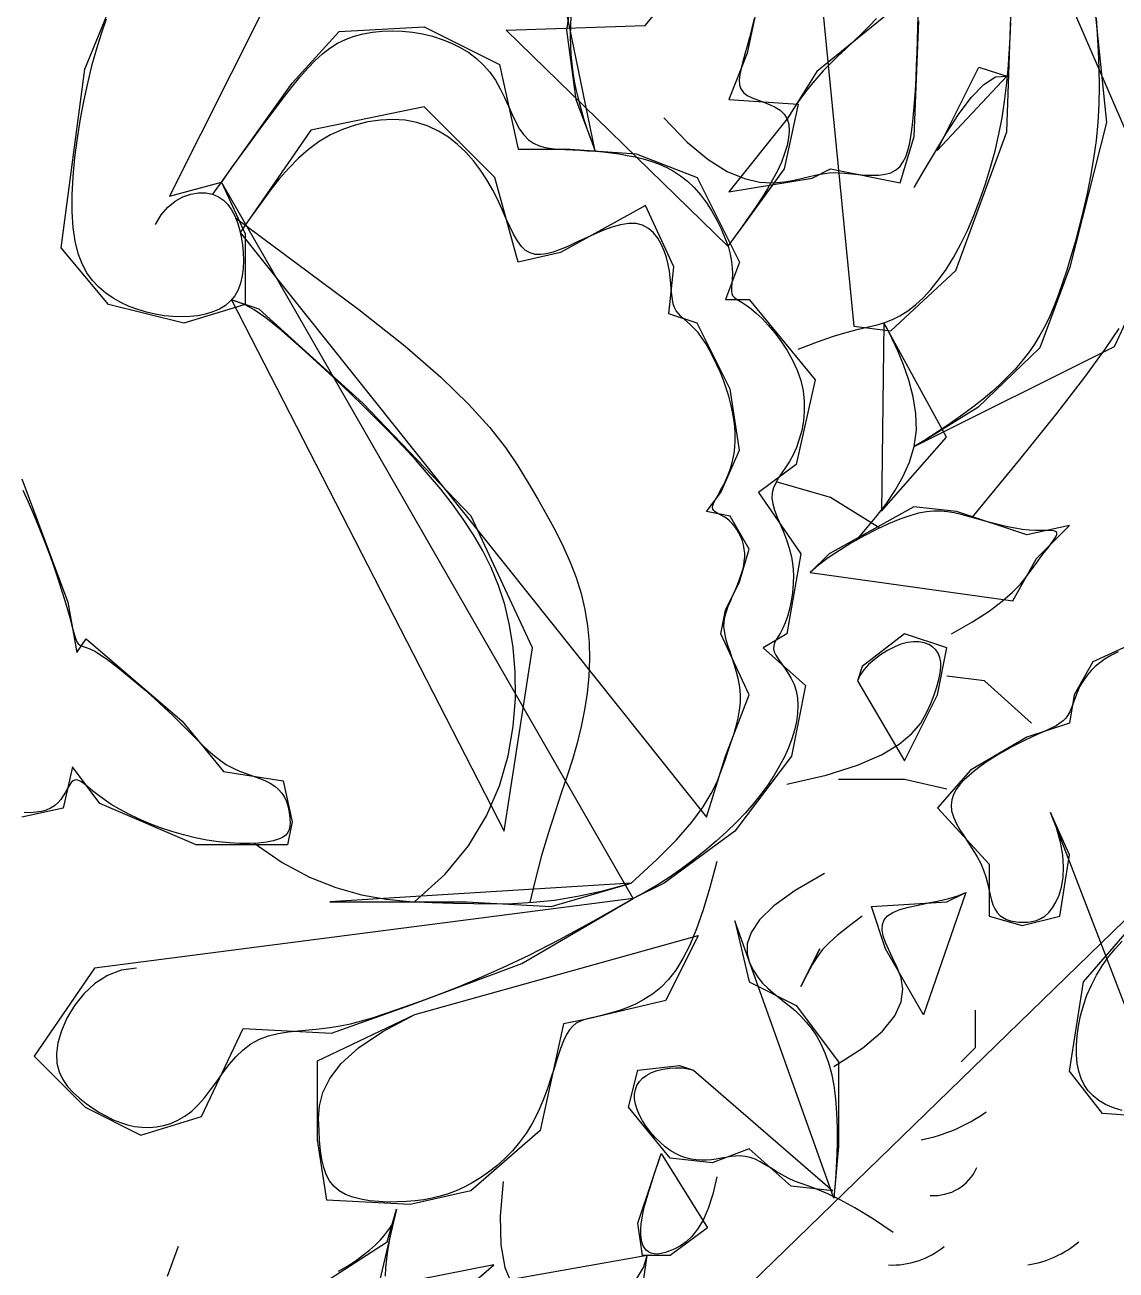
# Model space of a CAD drawing. Header units: metres. Extents: x -5582206 to 1721362, y -2047520 to 6750995.
# Drawn here: x 4080.2 to 4296.3, y 1649.1 to 1895.8 of the extents above; entities that cross this region are included whole.
import ezdxf

# ---------------------------------------------------------------- set-up
doc = ezdxf.new("R2010")
doc.units = ezdxf.units.M
doc.layers.add('3', color=3, linetype='Continuous')
doc.layers.add('7', color=7, linetype='Continuous')

msp = doc.modelspace()

# ---------------------------------------------------------------- linework, layer by layer
at = {"layer": '3'}
for points in [[(4049.96, 2447.09), (4313.99, 1838.35)], [(4123.08, 2332.14), (4130.06, 2311.22), (4153.99, 2268.38), (4161.97, 2231.52), (4178.93, 2187.69), (4199.87, 2150.83), (4218.82, 2121.93), (4233.77, 2094.04), (4254.74, 2052.68), (4268.5, 2031.07), (4280.3, 2004.88), (4282.27, 1969.52), (4291.45, 1921.71), (4291.45, 1905.34), (4294.4, 1876.45), (4287.11, 1847.79), (4281.19, 1831.87), (4268.9, 1820.04), (4257.97, 1813.22), (4256.3, 1812.29)], [(4170.01, 1983.73), (4108.85, 1861.88), (4119.11, 1864.68), (4123.78, 1854.42), (4123.78, 1840.44), (4111.65, 1836.72), (4096.72, 1840.44), (4087.39, 1851.63), (4092.06, 1887.04), (4100.45, 1907.55)], [(4233, 1951.72), (4244.35, 1836.12), (4251.69, 1835.21), (4264.54, 1847.13), (4274.63, 1874.63), (4275.55, 1899.38)], [(4188.3, 1897.6), (4188.21, 1895.56), (4188.19, 1893.59), (4188.24, 1891.69), (4188.34, 1889.85), (4188.51, 1888.08), (4188.73, 1886.36), (4189, 1884.69), (4189.31, 1883.08), (4189.67, 1881.51), (4190.06, 1879.98), (4190.47, 1878.5), (4190.91, 1877.07), (4191.36, 1875.7), (4191.82, 1874.38), (4192.27, 1873.11), (4192.71, 1871.91), (4193.14, 1870.78), (4181.94, 1925.06)], [(4190.2, 1913.14), (4187.45, 1894.8), (4189.28, 1881.05), (4192.04, 1873.71), (4193.14, 1870.78)], [(4226.91, 1907.64), (4223.24, 1890.22), (4219.57, 1881.05), (4233.34, 1880.13), (4230.58, 1867.3), (4223.24, 1857.21), (4219.43, 1851.98)], [(4224.59, 1897.08), (4224.15, 1895.15), (4223.7, 1893.31), (4223.24, 1891.59), (4222.79, 1889.99), (4222.37, 1888.53), (4222.02, 1887.19), (4221.77, 1885.98), (4221.66, 1884.89), (4221.71, 1883.94), (4221.98, 1883.12), (4222.48, 1882.42), (4223.23, 1881.85), (4224.19, 1881.37), (4225.3, 1880.94), (4226.47, 1880.51), (4227.66, 1880.06), (4228.78, 1879.54), (4229.78, 1878.92), (4230.58, 1878.14), (4231.14, 1877.2), (4231.46, 1876.08), (4231.56, 1874.81), (4231.44, 1873.42), (4231.13, 1871.91), (4230.65, 1870.31), (4230, 1868.64), (4229.21, 1866.91), (4228.28, 1865.15), (4227.25, 1863.35), (4226.11, 1861.52), (4224.89, 1859.66), (4223.59, 1857.78), (4222.24, 1855.87), (4220.85, 1853.93), (4219.43, 1851.98), (4175.52, 1894.8), (4203.05, 1895.72), (4212.23, 1906.72)], [(4106.05, 1856.29), (4106.05, 1856.29), (4107.2, 1858.19), (4108.52, 1859.72), (4109.97, 1860.9), (4111.49, 1861.75), (4113.03, 1862.29), (4114.55, 1862.55), (4116, 1862.53), (4117.33, 1862.27), (4118.5, 1861.78), (4119.51, 1861.09), (4120.39, 1860.21), (4121.13, 1859.17), (4121.75, 1857.99), (4122.26, 1856.69), (4122.67, 1855.28), (4123, 1853.8), (4123.25, 1852.26), (4123.42, 1850.69), (4123.48, 1849.12), (4123.43, 1847.57), (4123.24, 1846.07), (4122.91, 1844.65), (4122.42, 1843.33), (4121.76, 1842.15), (4120.91, 1841.12), (4119.89, 1840.25), (4118.71, 1839.53), (4117.4, 1838.95), (4115.98, 1838.51), (4114.45, 1838.2), (4112.85, 1838.02), (4111.18, 1837.96), (4109.47, 1838.02), (4107.74, 1838.19), (4105.99, 1838.48), (4104.24, 1838.89), (4102.52, 1839.41), (4100.84, 1840.05), (4099.21, 1840.81), (4097.66, 1841.69), (4096.19, 1842.68), (4094.82, 1843.83), (4093.58, 1845.15), (4092.47, 1846.7), (4091.51, 1848.48), (4090.72, 1850.55), (4090.12, 1852.94), (4089.73, 1855.67), (4089.54, 1858.76), (4089.55, 1862.15), (4089.74, 1865.76), (4090.09, 1869.53), (4090.58, 1873.37), (4091.19, 1877.2), (4091.9, 1880.96), (4092.68, 1884.56), (4093.52, 1887.94), (4094.42, 1891.12), (4095.36, 1894.13), (4096.33, 1896.99)], [(4206.72, 1877.38), (4206.72, 1877.38), (4211.33, 1872.6), (4215.51, 1869.13), (4219.3, 1866.78), (4222.69, 1865.36), (4225.7, 1864.67), (4228.34, 1864.52), (4230.63, 1864.72), (4232.57, 1865.08), (4234.19, 1865.43), (4235.55, 1865.75), (4236.7, 1866.02), (4237.7, 1866.24), (4238.61, 1866.4), (4239.5, 1866.51), (4240.42, 1866.55), (4241.44, 1866.53), (4242.6, 1866.44), (4243.88, 1866.32), (4245.24, 1866.18), (4246.62, 1866.07), (4248, 1866.02), (4249.34, 1866.06), (4250.58, 1866.22), (4251.69, 1866.53), (4252.64, 1867.03), (4253.44, 1867.71), (4254.09, 1868.59), (4254.64, 1869.66), (4255.08, 1870.94), (4255.43, 1872.42), (4255.73, 1874.11), (4255.97, 1876.01), (4256.19, 1878.11), (4256.38, 1880.39), (4256.54, 1882.8), (4256.68, 1885.29), (4256.8, 1887.82), (4256.9, 1890.36), (4256.98, 1892.85), (4257.04, 1895.26), (4257.09, 1897.54)], [(4248.83, 1897.08), (4247.4, 1895.55), (4245.88, 1894.04), (4244.32, 1892.55), (4242.75, 1891.06), (4241.2, 1889.6), (4239.71, 1888.14), (4238.31, 1886.7), (4237.02, 1885.28), (4235.85, 1883.89), (4234.8, 1882.55), (4233.86, 1881.27), (4233.02, 1880.08), (4232.3, 1878.99), (4231.67, 1878.02), (4231.15, 1877.18), (4219.57, 1862.71), (4236.09, 1865.46), (4239.76, 1867.3), (4253.53, 1864.55), (4256.28, 1873.71), (4257.2, 1896.63)], [(4251.69, 1898.47), (4237.01, 1886.55), (4232.42, 1879.21), (4231.15, 1877.18)], [(4292.37, 1897.24), (4292.58, 1894), (4292.77, 1890.64), (4292.9, 1887.18), (4292.95, 1883.66), (4292.89, 1880.08), (4292.69, 1876.49), (4292.34, 1872.9), (4291.86, 1869.33), (4291.26, 1865.82), (4290.57, 1862.39), (4289.81, 1859.06), (4289, 1855.85), (4288.17, 1852.8), (4287.34, 1849.91), (4286.52, 1847.22), (4285.71, 1844.72), (4284.89, 1842.37), (4284.05, 1840.18), (4283.16, 1838.12), (4282.23, 1836.17), (4281.22, 1834.32), (4280.13, 1832.55), (4278.94, 1830.85), (4277.66, 1829.2), (4276.28, 1827.61), (4274.82, 1826.07), (4273.28, 1824.58), (4271.66, 1823.12), (4269.97, 1821.7), (4268.21, 1820.31), (4266.4, 1818.94), (4264.57, 1817.63), (4262.78, 1816.4), (4261.09, 1815.27), (4259.54, 1814.27), (4258.19, 1813.42), (4257.1, 1812.75), (4256.3, 1812.29), (4295.99, 1832.09), (4301.88, 1844.71)], [(4117.38, 1862.25), (4117.38, 1862.25), (4118.26, 1863.48), (4119.55, 1865.28), (4121.17, 1867.53), (4123.03, 1870.09), (4125.04, 1872.85), (4127.12, 1875.68), (4129.19, 1878.46), (4131.16, 1881.06), (4132.98, 1883.39), (4134.64, 1885.44), (4136.2, 1887.23), (4137.69, 1888.78), (4139.14, 1890.11), (4140.6, 1891.23), (4142.1, 1892.17), (4143.68, 1892.95), (4145.37, 1893.57), (4147.16, 1894.06), (4149.02, 1894.4), (4150.95, 1894.6), (4152.92, 1894.66), (4154.92, 1894.59), (4156.93, 1894.38), (4158.92, 1894.03), (4160.89, 1893.56), (4162.8, 1892.95), (4164.66, 1892.21), (4166.42, 1891.34), (4168.09, 1890.32), (4169.64, 1889.16), (4171.04, 1887.86), (4172.29, 1886.42), (4173.38, 1884.84), (4174.32, 1883.17), (4175.16, 1881.45), (4175.93, 1879.74), (4176.66, 1878.09), (4177.39, 1876.55), (4178.15, 1875.17), (4178.98, 1874), (4179.9, 1873.07), (4180.92, 1872.38), (4182.03, 1871.87), (4183.22, 1871.53), (4184.48, 1871.31), (4185.8, 1871.18), (4187.19, 1871.1), (4188.62, 1871.04), (4190.1, 1870.98), (4191.61, 1870.89), (4193.16, 1870.78), (4194.72, 1870.64), (4196.3, 1870.46), (4197.89, 1870.24), (4199.48, 1869.97), (4201.06, 1869.65), (4202.63, 1869.27), (4204.17, 1868.81), (4205.69, 1868.26), (4207.18, 1867.61), (4208.64, 1866.83), (4210.05, 1865.91), (4211.41, 1864.84), (4212.72, 1863.59), (4213.97, 1862.16), (4215.15, 1860.59), (4216.24, 1858.91), (4217.23, 1857.16), (4218.1, 1855.4), (4218.84, 1853.65), (4219.44, 1851.97), (4219.87, 1850.38), (4220.14, 1848.94), (4220.27, 1847.64), (4220.3, 1846.48), (4220.26, 1845.45), (4220.2, 1844.56), (4220.14, 1843.79), (4220.12, 1843.14), (4220.19, 1842.62), (4220.36, 1842.2), (4220.65, 1841.86), (4221.07, 1841.54), (4221.6, 1841.2), (4222.26, 1840.8), (4223.05, 1840.28), (4223.96, 1839.61), (4225.01, 1838.73), (4226.17, 1837.63), (4227.42, 1836.3), (4228.7, 1834.78), (4229.96, 1833.1), (4231.16, 1831.3), (4232.24, 1829.39), (4233.16, 1827.4), (4233.87, 1825.38), (4234.33, 1823.33), (4234.54, 1821.3), (4234.55, 1819.3), (4234.37, 1817.36), (4234.04, 1815.49), (4233.56, 1813.73), (4232.98, 1812.1), (4232.31, 1810.62), (4231.59, 1809.3), (4230.85, 1808.13), (4230.12, 1807.06), (4229.46, 1806.06), (4228.88, 1805.09), (4228.44, 1804.13), (4228.17, 1803.14), (4228.12, 1802.07), (4228.29, 1800.92), (4228.66, 1799.66), (4229.17, 1798.32), (4229.77, 1796.89), (4230.4, 1795.38), (4231.02, 1793.8), (4231.57, 1792.14), (4232, 1790.42), (4232.27, 1788.65), (4232.38, 1786.86), (4232.35, 1785.07), (4232.2, 1783.32), (4231.95, 1781.64), (4231.61, 1780.07), (4231.21, 1778.64), (4230.76, 1777.38), (4230.28, 1776.31), (4229.81, 1775.41), (4229.36, 1774.64), (4228.97, 1773.98), (4228.67, 1773.38), (4228.49, 1772.81), (4228.45, 1772.24), (4228.58, 1771.63), (4228.91, 1770.95), (4229.39, 1770.2), (4229.99, 1769.36), (4230.64, 1768.44), (4231.31, 1767.44), (4231.95, 1766.34), (4232.51, 1765.15), (4232.94, 1763.86), (4233.2, 1762.47), (4233.29, 1760.99), (4233.22, 1759.43), (4232.99, 1757.8), (4232.61, 1756.12), (4232.08, 1754.38), (4231.41, 1752.61), (4230.6, 1750.81), (4229.66, 1749), (4228.59, 1747.17), (4227.38, 1745.33), (4226.03, 1743.48), (4224.53, 1741.62), (4222.9, 1739.75), (4221.11, 1737.87), (4219.17, 1735.98), (4217.09, 1734.09), (4214.88, 1732.21), (4212.58, 1730.38), (4210.21, 1728.62), (4207.81, 1726.94), (4205.39, 1725.39), (4203, 1723.98), (4200.66, 1722.74), (4119.11, 1864.68), (4133.11, 1884.25), (4142.44, 1894.5), (4159.23, 1895.43), (4174.16, 1887.98), (4177.89, 1871.2), (4188.15, 1871.2), (4201.22, 1870.27), (4213.34, 1865.61), (4221.74, 1848.83), (4218.94, 1841.38), (4223.61, 1841.38), (4236.67, 1825.53), (4232.94, 1808.75), (4225.47, 1803.16), (4233.87, 1791.05), (4231.07, 1775.2), (4226.41, 1772.41), (4234.8, 1764.95), (4232, 1750.97), (4220.81, 1736.06), (4206.81, 1725.8), (4200.66, 1722.74)], [(4233.34, 1831.54), (4233.34, 1831.54), (4237.14, 1833.04), (4240.34, 1834.15), (4243.03, 1834.95), (4245.31, 1835.54), (4247.25, 1836), (4248.95, 1836.41), (4250.51, 1836.85), (4252, 1837.42), (4253.5, 1838.19), (4255.03, 1839.16), (4256.56, 1840.35), (4258.1, 1841.77), (4259.63, 1843.41), (4261.14, 1845.28), (4262.63, 1847.38), (4264.08, 1849.72), (4265.49, 1852.3), (4266.85, 1855.09), (4268.13, 1858.05), (4269.34, 1861.15), (4270.45, 1864.34), (4271.46, 1867.6), (4272.35, 1870.89), (4273.11, 1874.17), (4273.72, 1877.42), (4274.22, 1880.63), (4274.61, 1883.8), (4274.9, 1886.95), (4275.13, 1890.08), (4275.3, 1893.19), (4275.43, 1896.29)], [(4256.28, 1863.63), (4256.28, 1863.63), (4258.16, 1866.76), (4260.31, 1870.42), (4262.65, 1874.3), (4265.11, 1878.07), (4267.62, 1881.41), (4270.09, 1884), (4272.45, 1885.51), (4274.63, 1885.63), (4260.87, 1870.96), (4269.13, 1887.47), (4274.63, 1885.63)], [(4200.28, 1725.8), (4200.28, 1725.8), (4205.29, 1730.38), (4209.23, 1734.37), (4212.25, 1737.85), (4214.49, 1740.88), (4216.12, 1743.54), (4217.27, 1745.89), (4218.11, 1748.01), (4218.79, 1749.96), (4219.42, 1751.81), (4220.02, 1753.57), (4220.56, 1755.27), (4221.04, 1756.9), (4221.43, 1758.49), (4221.72, 1760.04), (4221.88, 1761.57), (4221.9, 1763.09), (4221.76, 1764.6), (4221.5, 1766.09), (4221.15, 1767.56), (4220.73, 1768.99), (4220.28, 1770.35), (4219.84, 1771.65), (4219.43, 1772.85), (4219.1, 1773.96), (4218.86, 1774.95), (4218.71, 1775.84), (4218.64, 1776.65), (4218.65, 1777.4), (4218.73, 1778.09), (4218.86, 1778.74), (4219.04, 1779.38), (4219.25, 1780.02), (4219.5, 1780.67), (4219.77, 1781.33), (4220.06, 1782), (4220.36, 1782.7), (4220.67, 1783.4), (4220.98, 1784.12), (4221.29, 1784.86), (4221.58, 1785.61), (4221.87, 1786.37), (4222.13, 1787.15), (4222.35, 1787.94), (4222.54, 1788.74), (4222.67, 1789.54), (4222.74, 1790.35), (4222.75, 1791.16), (4222.67, 1791.98), (4222.51, 1792.79), (4222.28, 1793.59), (4221.97, 1794.38), (4221.6, 1795.12), (4221.19, 1795.83), (4220.73, 1796.48), (4220.24, 1797.06), (4219.72, 1797.57), (4219.19, 1798), (4218.66, 1798.35), (4218.15, 1798.65), (4217.68, 1798.91), (4217.25, 1799.15), (4216.9, 1799.38), (4216.63, 1799.63), (4216.45, 1799.9), (4216.39, 1800.21), (4216.44, 1800.57), (4216.57, 1800.99), (4216.78, 1801.45), (4217.06, 1801.98), (4217.39, 1802.57), (4217.77, 1803.22), (4218.16, 1803.94), (4218.58, 1804.73), (4218.99, 1805.6), (4219.4, 1806.53), (4219.78, 1807.53), (4220.12, 1808.6), (4220.42, 1809.73), (4220.65, 1810.92), (4220.81, 1812.17), (4220.88, 1813.48), (4220.87, 1814.84), (4220.77, 1816.25), (4220.59, 1817.71), (4220.34, 1819.19), (4220, 1820.71), (4219.59, 1822.26), (4219.1, 1823.82), (4218.54, 1825.4), (4217.92, 1826.97), (4217.24, 1828.5), (4216.53, 1829.98), (4215.79, 1831.38), (4215.03, 1832.67), (4214.26, 1833.84), (4213.5, 1834.85), (4212.75, 1835.7), (4212.03, 1836.41), (4211.34, 1837.02), (4210.7, 1837.57), (4210.12, 1838.09), (4209.61, 1838.61), (4209.18, 1839.17), (4208.83, 1839.82), (4208.59, 1840.58), (4208.42, 1841.44), (4208.3, 1842.4), (4208.21, 1843.45), (4208.12, 1844.58), (4208, 1845.79), (4207.84, 1847.05), (4207.59, 1848.37), (4207.25, 1849.72), (4206.79, 1851.07), (4206.22, 1852.37), (4205.51, 1853.57), (4204.67, 1854.62), (4203.68, 1855.49), (4202.53, 1856.11), (4201.22, 1856.44), (4199.73, 1856.46), (4198.12, 1856.2), (4196.4, 1855.71), (4194.63, 1855.06), (4192.83, 1854.31), (4191.05, 1853.49), (4189.32, 1852.69), (4187.69, 1851.94), (4186.18, 1851.3), (4184.79, 1850.8), (4183.51, 1850.46), (4182.34, 1850.31), (4181.27, 1850.35), (4180.27, 1850.63), (4179.36, 1851.15), (4178.51, 1851.94), (4177.72, 1853.01), (4176.96, 1854.33), (4176.21, 1855.86), (4175.44, 1857.55), (4174.63, 1859.37), (4173.75, 1861.27), (4172.77, 1863.2), (4171.67, 1865.14), (4170.43, 1867.04), (4169.05, 1868.86), (4167.52, 1870.57), (4165.86, 1872.15), (4164.06, 1873.56), (4162.12, 1874.78), (4160.04, 1875.76), (4157.83, 1876.48), (4155.5, 1876.92), (4153.07, 1877.08), (4150.58, 1876.96), (4148.07, 1876.59), (4145.56, 1875.96), (4143.11, 1875.09), (4140.73, 1874), (4138.47, 1872.68), (4136.36, 1871.14), (4134.36, 1869.4), (4132.44, 1867.45), (4130.57, 1865.3), (4128.7, 1862.94), (4126.81, 1860.39), (4124.86, 1857.63), (4122.81, 1854.68), (4215.21, 1738.85), (4218.94, 1750.97), (4223.61, 1763.09), (4218.01, 1775.2), (4218.94, 1779.86), (4221.74, 1785.45), (4223.61, 1791.98), (4219.87, 1798.5), (4215.21, 1799.43), (4218.01, 1803.16), (4221.74, 1811.55), (4219.87, 1823.67), (4213.34, 1836.72), (4207.75, 1838.58), (4208.68, 1847.9), (4203.08, 1860.02), (4186.29, 1850.7), (4177.89, 1848.83), (4173.23, 1865.61), (4159.23, 1879.59), (4136.84, 1874.93), (4128.44, 1862.81), (4122.81, 1854.68)], [(4121.89, 1857.62), (4146.33, 1839.46), (4155.42, 1832.22), (4162.55, 1826.02), (4168.05, 1820.71), (4172.21, 1816.11), (4175.35, 1812.09), (4177.79, 1808.47), (4179.83, 1805.1), (4181.74, 1801.86), (4183.55, 1798.68), (4185.24, 1795.56), (4186.78, 1792.47), (4188.16, 1789.39), (4189.36, 1786.31), (4190.35, 1783.19), (4191.11, 1780.02), (4191.63, 1776.78), (4191.91, 1773.49), (4191.98, 1770.16), (4191.85, 1766.8), (4191.52, 1763.45), (4191.02, 1760.11), (4190.36, 1756.79), (4189.55, 1753.53), (4188.62, 1750.31), (4187.56, 1747.05), (4186.41, 1743.62), (4185.18, 1739.93), (4183.88, 1735.85), (4182.53, 1731.28), (4181.15, 1726.11), (4180.17, 1721.95)], [(4157.37, 1722.08), (4157.37, 1722.08), (4163.34, 1727.5), (4168.04, 1733.21), (4171.62, 1739.1), (4174.2, 1745.08), (4175.92, 1751.02), (4176.91, 1756.84), (4177.32, 1762.42), (4177.27, 1767.67), (4176.88, 1772.49), (4176.19, 1776.92), (4175.22, 1781), (4174, 1784.78), (4172.55, 1788.31), (4170.88, 1791.64), (4169.03, 1794.81), (4167.01, 1797.88), (4164.84, 1800.88), (4162.54, 1803.82), (4160.14, 1806.71), (4157.66, 1809.53), (4155.11, 1812.3), (4152.51, 1815.01), (4149.89, 1817.66), (4147.26, 1820.25), (4144.65, 1822.78), (4142.08, 1825.22), (4139.59, 1827.56), (4137.2, 1829.75), (4134.95, 1831.79), (4132.86, 1833.63), (4130.97, 1835.25), (4129.3, 1836.64), (4127.87, 1837.76), (4126.66, 1838.65), (4125.6, 1839.36), (4124.66, 1839.9), (4123.78, 1840.34), (4122.93, 1840.7), (4122.04, 1841.02), (4121.09, 1841.34), (4175.09, 1736.06), (4180.69, 1772.41), (4168.56, 1798.5), (4147.1, 1820.87), (4126.58, 1839.51), (4123.78, 1840.44), (4121.09, 1841.34)], [(4244.81, 1793.69), (4244.81, 1793.69), (4246.75, 1795.92), (4248.74, 1798.3), (4250.68, 1800.83), (4252.49, 1803.49), (4254.09, 1806.29), (4255.39, 1809.22), (4256.3, 1812.29), (4256.74, 1815.5), (4256.65, 1818.81), (4256.12, 1822.15), (4255.27, 1825.4), (4254.22, 1828.47), (4253.07, 1831.25), (4251.97, 1833.64), (4251.01, 1835.52), (4250.32, 1836.8), (4249.86, 1799.45), (4262.7, 1814.12), (4251.69, 1834.29), (4250.32, 1836.8)], [(4267.78, 1798.23), (4267.78, 1798.23), (4277.22, 1809.69), (4284.57, 1818.86), (4290.11, 1826.05), (4294.12, 1831.55), (4296.88, 1835.66)], [(4079.6, 1805.91), (4088.67, 1781.44), (4090.49, 1771.47), (4092.3, 1774.18), (4111.35, 1757.87), (4119.52, 1747.9), (4131.32, 1746.09), (4133.13, 1737.93), (4132.22, 1733.4), (4114.08, 1733.4), (4095.02, 1741.55), (4089.58, 1748.8), (4087.76, 1740.65), (4079.6, 1738.83)], [(4079.75, 1803.64), (4080.83, 1801.34), (4081.91, 1798.87), (4082.97, 1796.31), (4084, 1793.69), (4084.98, 1791.08), (4085.9, 1788.54), (4086.73, 1786.11), (4087.46, 1783.85), (4088.09, 1781.81), (4088.61, 1780), (4089.06, 1778.4), (4089.43, 1777.02), (4089.74, 1775.85), (4090.01, 1774.89), (4090.26, 1774.13), (4090.49, 1773.58), (4090.72, 1773.22), (4090.98, 1772.99), (4091.32, 1772.83), (4091.75, 1772.69), (4092.32, 1772.5), (4093.06, 1772.2), (4094, 1771.72), (4095.17, 1771.01), (4096.6, 1770.02), (4098.25, 1768.78), (4100.05, 1767.35), (4101.96, 1765.76), (4103.92, 1764.08), (4105.87, 1762.34), (4107.76, 1760.61), (4109.54, 1758.93), (4111.16, 1757.33), (4112.64, 1755.84), (4114.01, 1754.46), (4115.29, 1753.19), (4116.51, 1752.03), (4117.71, 1750.98), (4118.9, 1750.06), (4120.13, 1749.26), (4121.4, 1748.58), (4122.7, 1748), (4124, 1747.49), (4125.29, 1747.03), (4126.52, 1746.58), (4127.67, 1746.11), (4128.73, 1745.61), (4129.65, 1745.03), (4130.43, 1744.36), (4131.06, 1743.61), (4131.57, 1742.8), (4131.96, 1741.95), (4132.25, 1741.08), (4132.46, 1740.21), (4132.6, 1739.35), (4132.68, 1738.53), (4132.71, 1737.77), (4132.67, 1737.06), (4132.53, 1736.42), (4132.26, 1735.83), (4131.84, 1735.31), (4131.23, 1734.86), (4130.41, 1734.47), (4129.35, 1734.15), (4128.03, 1733.9), (4126.47, 1733.74), (4124.71, 1733.65), (4122.77, 1733.66), (4120.69, 1733.77), (4118.5, 1733.98), (4116.24, 1734.31), (4113.93, 1734.76), (4111.6, 1735.33), (4109.28, 1736.01), (4107.01, 1736.78), (4104.81, 1737.63), (4102.71, 1738.53), (4100.74, 1739.47), (4098.92, 1740.44), (4097.29, 1741.4), (4095.86, 1742.35), (4094.63, 1743.26), (4093.57, 1744.1), (4092.66, 1744.84), (4091.89, 1745.45), (4091.23, 1745.91), (4090.67, 1746.18), (4090.18, 1746.24), (4089.76, 1746.07), (4089.36, 1745.7), (4088.99, 1745.17), (4088.61, 1744.54), (4088.22, 1743.83), (4087.78, 1743.09), (4087.28, 1742.37), (4086.71, 1741.7), (4086.03, 1741.13), (4085.26, 1740.66), (4084.4, 1740.28), (4083.44, 1740.01), (4082.38, 1739.83), (4081.24, 1739.75), (4080.01, 1739.77)], [(4249.48, 1796.13), (4239.76, 1802.2), (4228.99, 1805.28)], [(4263.72, 1775.2), (4263.72, 1775.2), (4267.83, 1777.54), (4271.14, 1779.68), (4273.75, 1781.63), (4275.78, 1783.41), (4277.36, 1785.03), (4278.58, 1786.51), (4279.57, 1787.86), (4280.44, 1789.1), (4281.28, 1790.25), (4282.08, 1791.3), (4282.82, 1792.24), (4283.46, 1793.07), (4283.99, 1793.8), (4284.36, 1794.4), (4284.56, 1794.88), (4284.56, 1795.24), (4284.33, 1795.47), (4283.88, 1795.6), (4283.24, 1795.66), (4282.42, 1795.67), (4281.44, 1795.66), (4280.32, 1795.68), (4279.07, 1795.73), (4277.72, 1795.86), (4276.28, 1796.08), (4274.77, 1796.39), (4273.22, 1796.75), (4271.65, 1797.16), (4270.08, 1797.59), (4268.53, 1798.02), (4267.03, 1798.44), (4265.59, 1798.81), (4264.23, 1799.13), (4262.91, 1799.37), (4261.59, 1799.5), (4260.23, 1799.51), (4258.77, 1799.38), (4257.19, 1799.07), (4255.44, 1798.58), (4253.46, 1797.88), (4251.25, 1796.96), (4248.85, 1795.84), (4246.38, 1794.57), (4243.9, 1793.18), (4241.51, 1791.72), (4239.29, 1790.24), (4237.34, 1788.75), (4235.74, 1787.32), (4275.85, 1781.73), (4280.52, 1790.11), (4287.05, 1796.64), (4278.65, 1794.77), (4264.66, 1799.43), (4256.26, 1800.37), (4239.47, 1791.05), (4235.74, 1787.32)], [(4358.09, 1776.86), (4110.53, 1536.24), (4139.96, 1533.48), (4177.67, 1532.56), (4202.5, 1536.24), (4214.45, 1544.51), (4239.28, 1551.86), (4261.35, 1565.64), (4274.23, 1572.99), (4289.86, 1584.01), (4302.74, 1599.63)], [(4231.07, 1745.38), (4231.07, 1745.38), (4238.91, 1747.2), (4245.1, 1749.17), (4249.84, 1751.22), (4253.35, 1753.32), (4255.87, 1755.43), (4257.61, 1757.5), (4258.78, 1759.5), (4259.6, 1761.38), (4260.27, 1763.1), (4260.81, 1764.68), (4261.21, 1766.11), (4261.48, 1767.4), (4261.6, 1768.55), (4261.58, 1769.59), (4261.41, 1770.51), (4261.08, 1771.32), (4260.59, 1772.02), (4259.96, 1772.61), (4259.19, 1773.08), (4258.29, 1773.41), (4257.28, 1773.58), (4256.17, 1773.6), (4254.97, 1773.45), (4253.69, 1773.1), (4252.36, 1772.57), (4251, 1771.88), (4249.67, 1771.04), (4248.42, 1770.1), (4247.28, 1769.09), (4246.31, 1768.03), (4245.56, 1766.95), (4245.06, 1765.88), (4254.39, 1750.04), (4260.93, 1763.09), (4262.79, 1772.41), (4254.39, 1775.2), (4246, 1768.68), (4245.06, 1765.88)], [(4303.84, 1775.2), (4291.71, 1769.61), (4287.98, 1763.09), (4287.05, 1757.49), (4278.65, 1754.7), (4267.46, 1748.17), (4260.93, 1740.72), (4271.19, 1729.53), (4271.19, 1719.28), (4277.72, 1717.42), (4285.18, 1719.28), (4287.05, 1731.4), (4283.32, 1739.78)], [(4296.73, 1771.62), (4295.37, 1770.93), (4294.17, 1770.2), (4293.11, 1769.45), (4292.18, 1768.69), (4291.38, 1767.92), (4290.68, 1767.13), (4290.08, 1766.35), (4289.57, 1765.56), (4289.13, 1764.78), (4288.76, 1764), (4288.45, 1763.24), (4288.17, 1762.49), (4287.93, 1761.76), (4287.68, 1761.05), (4287.42, 1760.37), (4287.12, 1759.71), (4286.76, 1759.09), (4286.33, 1758.5), (4285.8, 1757.96), (4285.16, 1757.45), (4284.42, 1756.98), (4283.57, 1756.53), (4282.64, 1756.08), (4281.62, 1755.62), (4280.53, 1755.14), (4279.39, 1754.63), (4278.18, 1754.08), (4276.94, 1753.46), (4275.67, 1752.8), (4274.38, 1752.09), (4273.09, 1751.34), (4271.82, 1750.55), (4270.58, 1749.73), (4269.38, 1748.88), (4268.23, 1748.02), (4267.17, 1747.14), (4266.19, 1746.23), (4265.34, 1745.31), (4264.64, 1744.35), (4264.1, 1743.35), (4263.75, 1742.32), (4263.62, 1741.23), (4263.72, 1740.1), (4264.08, 1738.9), (4264.64, 1737.66), (4265.37, 1736.38), (4266.19, 1735.07), (4267.07, 1733.73), (4267.94, 1732.38), (4268.76, 1731.03), (4269.48, 1729.69), (4270.04, 1728.36), (4270.48, 1727.06), (4270.83, 1725.8), (4271.11, 1724.6), (4271.36, 1723.47), (4271.62, 1722.44), (4271.91, 1721.5), (4272.28, 1720.68), (4272.73, 1719.98), (4273.28, 1719.41), (4273.91, 1718.96), (4274.61, 1718.6), (4275.36, 1718.34), (4276.17, 1718.17), (4277.01, 1718.07), (4277.87, 1718.04), (4278.75, 1718.07), (4279.64, 1718.19), (4280.51, 1718.41), (4281.37, 1718.77), (4282.2, 1719.28), (4282.99, 1719.97), (4283.73, 1720.87), (4284.4, 1722), (4285, 1723.38), (4285.48, 1725.01), (4285.8, 1726.88), (4285.9, 1729), (4285.75, 1731.35), (4285.3, 1733.94), (4284.5, 1736.75), (4283.32, 1739.78), (4306.64, 1679.2), (4293.58, 1680.14), (4287.05, 1688.52), (4289.85, 1706.23), (4301.98, 1720.21)], [(4279.58, 1757.49), (4270.25, 1765.88), (4262.79, 1766.81)], [(4262.79, 1744.44), (4254.39, 1746.31), (4241.33, 1746.31)], [(4125.59, 1733.69), (4125.59, 1733.69), (4131.14, 1729.86), (4136.54, 1726.97), (4141.77, 1724.9), (4146.83, 1723.5), (4151.71, 1722.63), (4156.38, 1722.16), (4160.83, 1721.94), (4165.06, 1721.84), (4169.07, 1721.76), (4172.96, 1721.71), (4176.84, 1721.77), (4180.84, 1721.99), (4185.06, 1722.44), (4189.63, 1723.19), (4194.66, 1724.29), (4200.28, 1725.8), (4140.57, 1722.08), (4167.63, 1722.08), (4184.42, 1721.14), (4200.28, 1725.8)], [(4217.21, 1730.09), (4217.21, 1730.09), (4215.85, 1724.95), (4214.52, 1720.53), (4213.19, 1716.74), (4211.86, 1713.53), (4210.5, 1710.83), (4209.1, 1708.58), (4207.64, 1706.7), (4206.1, 1705.13), (4204.48, 1703.81), (4202.79, 1702.71), (4201.09, 1701.81), (4199.38, 1701.07), (4197.72, 1700.48), (4196.13, 1700.01), (4194.64, 1699.63), (4193.3, 1699.31), (4192.12, 1699.04), (4191.09, 1698.76), (4190.19, 1698.44), (4189.39, 1698.03), (4188.68, 1697.48), (4188.04, 1696.75), (4187.44, 1695.79), (4186.86, 1694.57), (4186.28, 1693.04), (4185.69, 1691.25), (4185.06, 1689.27), (4184.37, 1687.14), (4183.61, 1684.92), (4182.77, 1682.68), (4181.81, 1680.46), (4180.73, 1678.33), (4179.51, 1676.34), (4178.17, 1674.49), (4176.73, 1672.78), (4175.21, 1671.21), (4173.64, 1669.79), (4172.02, 1668.52), (4170.4, 1667.38), (4168.78, 1666.39), (4167.18, 1665.54), (4165.6, 1664.83), (4164.02, 1664.23), (4162.43, 1663.75), (4160.83, 1663.37), (4159.18, 1663.08), (4157.5, 1662.86), (4155.75, 1662.72), (4153.94, 1662.63), (4152.09, 1662.62), (4150.25, 1662.7), (4148.45, 1662.87), (4146.73, 1663.16), (4145.12, 1663.58), (4143.67, 1664.14), (4142.41, 1664.86), (4141.37, 1665.75), (4140.54, 1666.81), (4139.88, 1668.05), (4139.38, 1669.46), (4139.01, 1671.05), (4138.75, 1672.82), (4138.56, 1674.76), (4138.43, 1676.88), (4138.36, 1679.18), (4138.55, 1681.65), (4139.21, 1684.29), (4140.57, 1687.09), (4142.85, 1690.05), (4146.27, 1693.15), (4151.06, 1696.39), (4157.43, 1699.77), (4213.53, 1715.39), (4207.09, 1702.53), (4191.46, 1698.85), (4186.86, 1697.93), (4182.26, 1676.8), (4168.47, 1664.86), (4156.51, 1662.1), (4139.96, 1663.02), (4138.12, 1674.97), (4138.12, 1690.58), (4157.43, 1699.77)], [(4238.53, 1727.67), (4238.53, 1727.67), (4232.75, 1724.32), (4228.54, 1721.27), (4225.7, 1718.51), (4224, 1716.01), (4223.25, 1713.77), (4223.22, 1711.78), (4223.69, 1710.02), (4224.46, 1708.48), (4225.35, 1707.16), (4226.3, 1706), (4227.31, 1704.98), (4228.36, 1704.05), (4229.44, 1703.17), (4230.55, 1702.31), (4231.67, 1701.43), (4232.78, 1700.48), (4233.88, 1699.44), (4234.95, 1698.28), (4235.97, 1696.99), (4236.94, 1695.55), (4237.83, 1693.96), (4238.64, 1692.18), (4239.35, 1690.22), (4239.93, 1688.06), (4240.39, 1685.68), (4240.73, 1683.08), (4240.94, 1680.28), (4241.04, 1677.28), (4241.03, 1674.08), (4240.92, 1670.69), (4240.71, 1667.12), (4240.4, 1663.36), (4220.81, 1718.35), (4223.61, 1706.23), (4232.94, 1701.57), (4241.33, 1690.39), (4241.33, 1673.61), (4240.4, 1663.36)], [(4102.25, 1708.96), (4102.25, 1708.96), (4099.26, 1708.57), (4096.51, 1707.5), (4094.04, 1705.88), (4091.86, 1703.84), (4090.01, 1701.52), (4088.51, 1699.04), (4087.4, 1696.55), (4086.7, 1694.18), (4086.42, 1692.04), (4086.53, 1690.12), (4086.96, 1688.41), (4087.68, 1686.88), (4088.63, 1685.52), (4089.75, 1684.29), (4090.98, 1683.18), (4092.29, 1682.16), (4093.62, 1681.22), (4094.96, 1680.37), (4096.32, 1679.6), (4097.69, 1678.93), (4099.08, 1678.37), (4100.48, 1677.92), (4101.9, 1677.6), (4103.33, 1677.42), (4104.77, 1677.37), (4106.22, 1677.49), (4107.66, 1677.76), (4109.09, 1678.2), (4110.5, 1678.82), (4111.88, 1679.63), (4113.22, 1680.64), (4114.52, 1681.86), (4115.76, 1683.27), (4116.96, 1684.84), (4118.16, 1686.51), (4119.38, 1688.19), (4120.64, 1689.84), (4121.97, 1691.4), (4123.4, 1692.79), (4124.94, 1693.95), (4126.62, 1694.85), (4128.42, 1695.51), (4130.32, 1695.98), (4132.3, 1696.31), (4134.33, 1696.54), (4136.41, 1696.73), (4138.49, 1696.92), (4140.57, 1697.17), (4142.63, 1697.51), (4144.7, 1697.95), (4146.82, 1698.49), (4149.02, 1699.13), (4151.35, 1699.88), (4153.83, 1700.73), (4156.51, 1701.69), (4159.43, 1702.76), (4162.62, 1703.95), (4166.19, 1705.33), (4170.22, 1707), (4174.81, 1709.05), (4180.05, 1711.55), (4186.05, 1714.61), (4192.88, 1718.31), (4200.66, 1722.74), (4093.98, 1708.96), (4082.02, 1691.5), (4092.14, 1681.4), (4103.17, 1675.88), (4115.13, 1679.56), (4123.41, 1697.02), (4140.88, 1696.1), (4156.51, 1701.61), (4178.59, 1709.88), (4200.66, 1722.74)], [(4240.4, 1689.46), (4240.4, 1689.46), (4246.09, 1693.13), (4250.03, 1696.47), (4252.49, 1699.51), (4253.75, 1702.27), (4254.07, 1704.76), (4253.72, 1707.02), (4252.96, 1709.05), (4252.06, 1710.89), (4251.26, 1712.55), (4250.62, 1714.05), (4250.18, 1715.38), (4249.96, 1716.57), (4250.01, 1717.62), (4250.36, 1718.53), (4251.03, 1719.31), (4252.06, 1719.98), (4253.47, 1720.54), (4255.17, 1721.02), (4257.09, 1721.46), (4259.12, 1721.87), (4261.17, 1722.3), (4263.15, 1722.76), (4264.96, 1723.3), (4266.52, 1723.94), (4258.13, 1699.71), (4250.66, 1712.76), (4247.86, 1721.14), (4262.79, 1722.08), (4266.52, 1723.94)], [(4246, 1719.28), (4246, 1719.28), (4243.22, 1717.11), (4241.08, 1715.39), (4239.45, 1713.96), (4238.18, 1712.64), (4237.13, 1711.28), (4236.16, 1709.71), (4235.12, 1707.77), (4233.87, 1705.3), (4237.6, 1712.76), (4233.87, 1705.3)], [(4297.49, 1680.76), (4295.76, 1681.3), (4294.22, 1681.97), (4292.89, 1682.75), (4291.74, 1683.65), (4290.78, 1684.67), (4289.99, 1685.82), (4289.37, 1687.1), (4288.91, 1688.52), (4288.6, 1690.08), (4288.44, 1691.78), (4288.43, 1693.6), (4288.56, 1695.51), (4288.84, 1697.49), (4289.26, 1699.52), (4289.83, 1701.57), (4290.54, 1703.6), (4291.4, 1705.61), (4292.4, 1707.56), (4293.54, 1709.42), (4294.77, 1711.18), (4296.11, 1712.81), (4297.51, 1714.29)], [(4268.39, 1700.64), (4268.39, 1693.18), (4265.59, 1690.39)], [(4252.16, 1656.59), (4252.16, 1656.59), (4248.03, 1659.34), (4244.55, 1661.47), (4241.63, 1663.06), (4239.2, 1664.24), (4237.16, 1665.09), (4235.44, 1665.73), (4233.95, 1666.26), (4232.62, 1666.77), (4231.35, 1667.36), (4230.15, 1668.01), (4229, 1668.69), (4227.89, 1669.37), (4226.83, 1670.01), (4225.79, 1670.6), (4224.79, 1671.08), (4223.8, 1671.44), (4222.83, 1671.66), (4221.87, 1671.74), (4220.92, 1671.72), (4219.97, 1671.62), (4219.02, 1671.47), (4218.07, 1671.29), (4217.11, 1671.12), (4216.14, 1670.99), (4215.15, 1670.9), (4214.16, 1670.88), (4213.15, 1670.95), (4212.13, 1671.1), (4211.11, 1671.35), (4210.08, 1671.72), (4209.05, 1672.2), (4208.01, 1672.82), (4206.98, 1673.58), (4205.97, 1674.46), (4205, 1675.43), (4204.09, 1676.48), (4203.25, 1677.58), (4202.52, 1678.7), (4201.9, 1679.83), (4201.42, 1680.94), (4201.1, 1682.01), (4200.94, 1683.03), (4200.93, 1683.99), (4201.09, 1684.89), (4201.41, 1685.72), (4201.89, 1686.48), (4202.53, 1687.16), (4203.34, 1687.75), (4204.31, 1688.25), (4205.4, 1688.65), (4206.59, 1688.95), (4207.83, 1689.14), (4209.09, 1689.22), (4210.33, 1689.18), (4211.52, 1689.03), (4212.61, 1688.75), (4240.2, 1664.86), (4231.93, 1665.78), (4223.65, 1673.13), (4216.29, 1670.37), (4208.01, 1671.29), (4199.74, 1681.4), (4201.58, 1688.75), (4209.85, 1689.67), (4212.61, 1688.75)], [(4217.21, 1667.62), (4217.21, 1667.62), (4216.44, 1664.16), (4215.53, 1661.32), (4214.51, 1659.03), (4213.42, 1657.22), (4212.28, 1655.82), (4211.13, 1654.76), (4210.01, 1653.97), (4208.93, 1653.38), (4207.94, 1652.92), (4207.03, 1652.6), (4206.21, 1652.39), (4205.47, 1652.3), (4204.8, 1652.33), (4204.21, 1652.47), (4203.7, 1652.72), (4203.26, 1653.07), (4202.9, 1653.52), (4202.6, 1654.07), (4202.38, 1654.72), (4202.24, 1655.47), (4202.17, 1656.32), (4202.17, 1657.26), (4202.26, 1658.29), (4202.42, 1659.42), (4202.66, 1660.65), (4202.97, 1661.97), (4203.36, 1663.4), (4203.81, 1664.93), (4204.32, 1666.57), (4204.89, 1668.33), (4205.51, 1670.21), (4206.17, 1672.21), (4215.37, 1657.51), (4208.01, 1652), (4202.5, 1652), (4201.58, 1658.43), (4204.34, 1666.7), (4206.17, 1672.21)], [(4174.91, 1666.7), (4174.91, 1666.7), (4174.29, 1659.79), (4174.44, 1654.15), (4175.26, 1649.66), (4176.66, 1646.23), (4178.55, 1643.73), (4180.82, 1642.05), (4183.4, 1641.1), (4186.17, 1640.74), (4189.05, 1640.9), (4191.94, 1641.5), (4194.72, 1642.51), (4197.29, 1643.87), (4199.56, 1645.55), (4201.4, 1647.49), (4202.72, 1649.66), (4203.42, 1652), (4172.15, 1646.49), (4185.02, 1635.46), (4202.5, 1645.57), (4203.42, 1652)], [(4136.28, 1644.65), (4151.92, 1654.75), (4153.75, 1661.19), (4150.08, 1645.57)], [(4142.32, 1648.89), (4143.96, 1649.87), (4145.56, 1650.92), (4147.06, 1652), (4148.42, 1653.08), (4149.62, 1654.14), (4150.6, 1655.14), (4151.39, 1656.05), (4152, 1656.82), (4152.43, 1657.43), (4152.72, 1657.84), (4152.87, 1658.02), (4152.9, 1657.92), (4152.83, 1657.51), (4152.68, 1656.77), (4152.47, 1655.74), (4152.23, 1654.46), (4151.99, 1652.99), (4151.78, 1651.38), (4151.63, 1649.67), (4151.56, 1647.92)], [(4110.53, 1653.84), (4110.53, 1653.84), (4108.33, 1647.89)], [(4170.82, 1648.14), (4173.07, 1650.16), (4103.17, 1636.38)], [(4166.63, 1644.65), (4173.07, 1650.16)]]:
    msp.add_lwpolyline(points, dxfattribs=at)
for centre, radius, start, end in [((-1930422.04, 3099211.39), 3651783.58, 301.98, 301.98), ((398519.78, -985039.58), 1062480.8, 111.78, 111.78), ((4251.7, 1706.71), 32.3, 280.66, 305.7), ((4260.28, 1673.09), 9.18, 265.19, 336.68), ((4252.01, 1666.26), 16.12, 267.27, 309.56), ((4275.71, 1670.46), 20.53, 278.72, 310.12)]:
    msp.add_arc(centre, radius, start, end, dxfattribs=at)
at = {"layer": '7'}
for radius in [640, 600]:
    msp.add_circle((3904.88, 1987.44), radius, dxfattribs=at)

doc.saveas('drawing.dxf')
